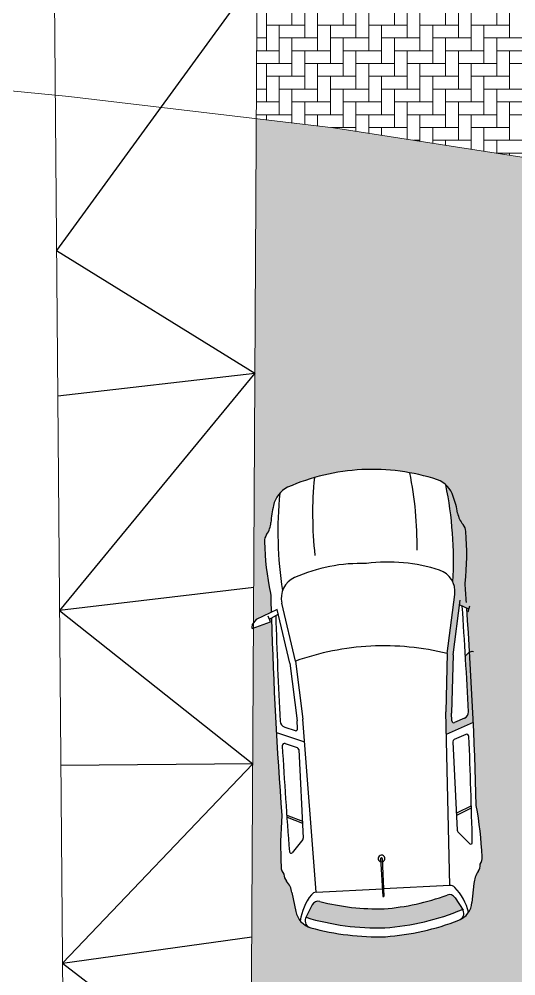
# Model space of a CAD drawing. Header units: millimetres. Extents: x 348 to 2201, y 118 to 1049.
# Drawn here: x 858.1 to 862.05, y 527.81 to 535.41 of the extents above; entities that cross this region are included whole.
import ezdxf

# ---------------------------------------------------------------- set-up
doc = ezdxf.new("R2010")
doc.units = ezdxf.units.MM
for name, color, linetype, lineweight in [('206_MURO_E_MURO_ARRIMO', 7, 'Continuous', 18), ('604_CURVA_INTERM', 7, 'Continuous', 18), ('mur vue', 7, 'Continuous', 13)]:
    doc.layers.add(name, color=color, linetype=linetype, lineweight=lineweight)
pattern_1 = [(90, (873.6792503030633, 706.858851282168), (-0.1016, 0.1016), [0.3048, -0.1016]), (179.9999999999999, (873.6792503032962, 706.9604512129536), (-0.1016, 0.1016), [0.3048000000000001, -0.1016])]

msp = doc.modelspace()

# ---------------------------------------------------------------- hatches: boundary and pattern name
at = {"layer": 'mur vue'}
h = msp.add_hatch(dxfattribs=at)
h.set_pattern_fill('AR-HBONE', color=256, scale=0.001, angle=63.03736523154794)
h.set_pattern_definition(pattern_1)
h.paths.add_polyline_path([(862.7744218696503, 539.4600681786048), (860.0167666483799, 540.3795367956716), (860.0160465125123, 540.2492721893448), (860.0206792716531, 540.2459460517946), (860.027815592814, 540.2474693639758), (860.0288065717218, 540.2311751863542), (860.033295727208, 540.2101446671966), (860.0503201965371, 540.1763333019423), (860.0386157856451, 540.1823978538248), (860.0253328067379, 540.1735696431804), (860.0360173297709, 540.1412546534646), (860.0407748768234, 540.1422701955396), (860.0425418916752, 540.1271793872672), (860.0511269959284, 540.1107586112428), (860.0417147645389, 540.0867923081476), (860.047924557341, 540.0881178446668), (860.0294019930193, 540.0147380542564), (860.0249895712955, 540.016009229477), (860.0146277736535, 539.9926379073966), (859.984904138943, 534.6159600683111), (860.5984593297949, 534.5434688453186), (862.6527518333064, 534.2211060163188), (862.7452988043556, 534.1920265837196), (862.7463972280862, 534.3907192538115), (862.7308043945709, 534.3894617280546), (862.7464511339681, 534.4004703315529), (862.7465902095323, 534.4256275224122), (862.7443992841186, 534.4260395274121), (862.7412636274134, 534.4253701914656), (862.7466246510053, 534.4318576224703), (862.7469206295104, 534.4853968622717), (862.7366052170878, 534.4978238486308), (862.7470147443132, 534.502421206105), (862.7477323260287, 534.6322237609509), (862.7266061642335, 534.6562187385368), (862.7369352130813, 534.6741799379322), (862.7263113498816, 534.6908485249239), (862.7266413114162, 534.7224041691604), (862.7482563730923, 534.7270181013826), (862.7496036201378, 534.9707202289808)])
h.paths.add_polyline_path([(862.7335114861967, 534.7731051754761), (862.735890260305, 534.7736129465136), (862.7396322662139, 534.779386037271), (862.727756914323, 534.7768511290285)], flags=16)
h.paths.add_polyline_path([(862.7325560055801, 534.8538470419678), (862.743749060774, 534.8498893736485), (862.7348533162044, 534.8457020253497), (862.730873957848, 534.8343572563115), (862.7308995871467, 534.8346542196903), (862.7208602455107, 534.8284007518175), (862.7182542368432, 534.799298636857), (862.7152900382539, 534.8055055982056), (862.7095076803712, 534.8024059294346), (862.7121387623379, 534.8388053032193), (862.7198606236966, 534.8386447590399), (862.7317260127643, 534.8442299601245)], flags=16)
h.paths.add_polyline_path([(862.7100542472804, 534.71722424427), (862.7114319162106, 534.7163312651771), (862.720698707843, 534.7221929219174), (862.7090546250006, 534.7274682524237)], flags=16)
h.paths.add_polyline_path([(862.6546281849628, 534.6567238050136), (862.6752262035047, 534.6611206394243), (862.673662523845, 534.6562647449407), (862.6555514052639, 534.6523987625349)], flags=16)
h.paths.add_polyline_path([(862.6810718671081, 534.6233384686145), (862.6792788646312, 534.619518880974), (862.6797830505425, 534.5987272339496), (862.6683757490141, 534.5962922417182), (862.6747467295395, 534.6098641848746), (862.6644885247701, 534.6165133577394), (862.6512581306638, 534.6156628721017), (862.6610246115492, 534.6307303973097), (862.6581517619675, 534.6206207249868), (862.6639904553199, 534.6168361960533)], flags=16)
h.paths.add_polyline_path([(862.6752751724457, 534.5716497826013), (862.6805721466558, 534.5468348472002), (862.6762471034785, 534.5459116280633), (862.6743273899087, 534.5644381970721)], flags=16)
h.paths.add_polyline_path([(862.7223436451645, 534.5118868595544), (862.7232754140755, 534.512821551654), (862.720018932469, 534.5113906285349)], flags=16)
h = msp.add_hatch(dxfattribs=at)
h.set_pattern_fill('AR-HBONE', color=256, scale=0.001, angle=63.03736523154794)
h.set_pattern_definition(pattern_1)
edge = h.paths.add_edge_path()
edge.add_line((862.731796013763, 531.7495207155678), (862.7452988042464, 534.1920265823692))
edge.add_line((862.7452988043556, 534.1920265818569), (862.6527518330336, 534.2211060144532))
edge.add_line((862.6527518328407, 534.2211060153875), (860.5984593297267, 534.5434688457619))
edge.add_line((860.5984593300277, 534.5434688453186), (859.9849041393354, 534.6159600676742))
edge.add_line((859.9849041394086, 534.6159600673798), (859.9627786363376, 530.6137004231362))
edge.add_line((859.9627786361275, 530.6137004227), (859.9835664128673, 530.6395362853425))
edge.add_line((859.983566413041, 530.6395362860146), (860.1027693973206, 530.6962612521977))
edge.add_arc((896.7204648620577, 531.8173711693469), 36.63485374098352, 181.5125463425418, 181.7536550666932, ccw=False)
edge.add_arc((861.8750787608919, 531.2627904417548), 1.823943400101984, 180.1831136456277, 193.0686568856648, ccw=False)
edge.add_arc((860.1371020203119, 531.2651178056929), 0.08634346833615349, 144.2074149737766, 185.4206107794907, ccw=False)
edge.add_arc((859.9230125468353, 531.4194818905178), 0.1775932163949506, 324.2074145188828, 356.9050264323074)
edge.add_arc((860.7564224885905, 531.3744193532127), 0.6570341036798102, 164.9476130737098, 176.9050268015723, ccw=False)
edge.add_arc((860.3216198178602, 531.5057211231995), 0.2035243718763233, 115.69392395617979, 168.8574065350207, ccw=False)
edge.add_arc((860.9062567712867, 530.1707218664321), 1.660813715919691, 92.8944881603831, 113.90049029420001, ccw=False)
edge.add_arc((860.9062567715196, 530.1707218664321), 1.660813715868343, 71.88848590610922, 92.89448816813649, ccw=False)
edge.add_arc((861.3532576163893, 531.5578821424949), 0.2035243706268962, 48.23648690428922, 70.09505218762712, ccw=False)
edge.add_arc((858.5640358336864, 531.1085782835814), 2.985913411290252, 356.7207909603995, 371.61393753431275, ccw=False)
edge.add_arc((861.3845225326845, 530.8618380355272), 0.1775932180836418, -7.275590183838915, 25.316025807215624, ccw=False)
edge.add_line((861.5606858561409, 530.8393472714904), (861.5007678546835, 530.370027770332))
edge.add_line((861.5007678548468, 530.37002777053), (861.488611067673, 529.9070809052678))
edge.add_line((861.4886110677512, 529.9070809048224), (861.492875932191, 529.7269977254839))
edge.add_line((861.4928759323561, 529.726997724976), (861.7073288301285, 529.8232580237068))
edge.add_arc((825.1086071148643, 528.1965776600498), 36.63485389875229, 362.5449145475272, 363.4215081056007)
edge.add_line((861.6781591934746, 530.3829858882907), (861.6742388246212, 530.3819605488156))
edge.add_line((861.6742388246244, 530.3819605487022), (861.644766729984, 530.3528875183961))
edge.add_arc((825.1086071241775, 528.1965777764651), 36.59973538776704, 362.68022720863144, 363.37759364281646, ccw=False)
edge.add_arc((861.6150853513868, 529.9055533746812), 0.05327796495794711, 294.1736201714201, 362.6802283558903, ccw=False)
edge.add_line((861.6369028397498, 529.8569474222693), (861.5588839719153, 529.821927519658))
edge.add_arc((861.5523387250619, 529.8365093052942), 0.01598338950474708, 181.3870519173288, 294.1736203639418, ccw=False)
edge.add_line((861.5363600192254, 529.8361224078196), (861.534886614791, 529.8969732556745))
edge.add_line((861.5348866145255, 529.8969732553321), (861.5470434024305, 530.3599201198531))
edge.add_line((861.5470434025524, 530.3599201201084), (861.5976092401452, 530.7559869634233))
edge.add_line((861.597609240202, 530.7559869627091), (861.6557451856547, 530.7301954291236))
edge.add_arc((825.108607097402, 528.1965776535305), 36.63485391647461, 361.51254643613083, 363.96566545149926, ccw=False)
edge.add_arc((858.5857509324455, 528.5922209399375), 3.196425977703221, 362.95474459235703, 370.29702584254284, ccw=False)
edge.add_arc((861.6919701128395, 528.7488310823771), 0.08634346856336195, 324.20741334004924, 365.4206108132383, ccw=False)
edge.add_arc((861.6760493639053, 528.6901763186413), 0.08634346951839719, 324.2074151702989, 365.4206046220995, ccw=False)
edge.add_arc((861.8901388392446, 528.5358122338164), 0.1775932168415424, 144.2074147159608, 176.9050203355423)
edge.add_line((861.71280465891, 528.545400724988), (861.6963304085534, 528.3939774373825))
edge.add_arc((861.5342394505756, 528.4049878337044), 0.1624644809592086, 291.2399801692534, 356.11402375261906, ccw=False)
edge.add_arc((860.8665691049432, 530.1227870055097), 2.005455986020536, 274.0961602729911, 291.23999600465345, ccw=False)
edge.add_arc((860.9505769825669, 530.1270345600876), 2.005455986613325, 254.5542668566647, 271.69281720670745, ccw=False)
edge.add_arc((860.4284076186491, 528.2490627609748), 0.05633220195387556, 159.5412817611513, 257.7683121978786, ccw=False)
edge.add_line((860.3756286125758, 528.2687526906464), (860.4280229636329, 528.3743025689157))
edge.add_arc((860.4757448230998, 528.3506136324811), 0.05327796525678381, 75.50804699974901, 153.6003856953114, ccw=False)
edge.add_arc((860.9504655663518, 530.1872887287843), 1.843755295561329, 255.5080631150695, 271.4962912295097)
edge.add_arc((860.8606021642813, 530.1827451048973), 1.843755295473272, 274.2926940652022, 290.2809210319202)
edge.add_arc((861.5181581320835, 528.403319539744), 0.05327796545910871, 32.18851249308608, 110.28091337188019, ccw=False)
edge.add_line((861.563247273782, 528.4317010643515), (861.6215908603335, 528.3390118114644))
edge.add_arc((860.8685103590728, 530.1484865809414), 1.959930913306259, 274.02944090027836, 292.59646047266574, ccw=False)
edge.add_arc((860.9460534421855, 530.15240726551), 1.959930913286724, 253.19251591321222, 271.75953551494376, ccw=False)
edge.add_line((860.3793260095304, 528.2762011990505), (860.3756286122102, 528.2687526902823))
edge.add_arc((860.4284076191148, 528.2490627600434), 0.05633220149121138, 159.5412809460794, 257.7683099646312)
edge.add_arc((860.4595772941725, 528.3506513370755), 0.162464479585833, 189.6749069915175, 254.61423613351832, ccw=False)
edge.add_line((860.2994235191622, 528.3233479347634), (860.2677599976623, 528.4723372768331))
edge.add_arc((860.0922973394522, 528.4449109046343), 0.1775932158453988, 368.8839524127642, 401.5815618905163)
edge.add_arc((860.2897250690626, 528.6200818636078), 0.08634346832781346, 180.3683707607947, 221.5815618189918, ccw=False)
edge.add_arc((860.2680565161759, 528.6767332137185), 0.08634346759805474, 182.8345000765576, 221.4942949612409, ccw=False)
edge.add_arc((863.3741436590103, 528.8343286311808), 3.196425985173967, 175.4919505044729, 182.9026673300849, ccw=False)
edge.add_arc((896.720465012932, 531.8173712280202), 36.6348538930883, 181.8233109276948, 184.276429941803, ccw=False)
edge.add_line((860.1041594160383, 530.651745128687), (860.0883956869543, 530.6427488968975))
edge.add_line((860.0883956869261, 530.6427488972056), (860.0967252443606, 530.6224216005824))
edge.add_line((860.096725244181, 530.6224216010976), (859.9625459384738, 530.5716079827819))
edge.add_line((859.9625459384301, 530.5716079820502), (859.9186213452758, 522.6261331901769))
edge.add_line((859.9186213455291, 522.6261331907097), (859.9133502285522, 521.6726461668429))
edge.add_line((859.9133502283262, 521.6726461660671), (858.491142482555, 522.5241173430304))
edge.add_line((858.4911424823699, 522.5241173433694), (859.8943480979024, 521.6436563243199))
edge.add_line((859.8943480983039, 521.6436563239056), (859.3992061519889, 518.3705956054214))
edge.add_line((859.3992061518261, 518.3705956053543), (861.5488391151539, 518.0344003656028))
edge.add_line((861.548839115178, 518.0344003655571), (862.1135713882995, 521.6452995188138))
edge.add_line((862.1135713882873, 521.6452995196539), (862.1162182360968, 521.6453198311285))
edge.add_line((862.1162182361481, 521.645319830868), (862.1338383213383, 521.97654089559))
edge.add_line((862.1338383214211, 521.9765408954206), (862.7317960140599, 531.7495207151405))
h.paths.add_polyline_path([(860.0326962052973, 525.5084252611357), (860.0317845257127, 525.512696240339), (860.0250512143725, 525.5170246486175), (860.0153075797612, 525.514944781791), (860.0174762700813, 525.4907822602052), (860.0222756186163, 525.4891864417675), (860.031026981877, 525.5023611572194)], flags=16)
h.paths.add_polyline_path([(859.9760761690454, 525.9352102580103), (859.9736973958684, 525.9347024860415), (859.9742051666731, 525.9323237130973)], flags=16)
h.paths.add_polyline_path([(860.0468749842735, 525.7883747399408), (860.0398393968248, 525.7824073436293), (860.0429986432323, 525.7787291791844), (860.0460486287379, 525.7784758044961), (860.0390671043319, 525.7725199482027), (860.0466946511192, 525.7653865239206), (860.0534379786009, 525.767956475969), (860.0551096688619, 525.7678045763257), (860.0547159333842, 525.7630288379821), (860.053044243356, 525.7631807376254), (860.0478863097856, 525.7587446721825), (860.0469621169509, 525.747185586262), (860.0500673007814, 525.7434958808678), (860.0570992497856, 525.7497451345059), (860.0513441205153, 525.7420161117423), (860.058176279174, 525.7338182304609), (860.0556409623136, 525.7316845564726), (860.0635218847206, 525.7276011167648), (860.0665718697605, 525.7273477420765), (860.0422657249624, 525.7111932498026), (860.0454656305851, 525.6993833121467), (860.049991503231, 525.6964497289243), (860.0533010047989, 525.702130494881), (860.0702097612561, 525.6697890258017), (860.0635271476244, 525.6658753987956), (860.0563833188394, 525.6548540464225), (860.0607008541597, 525.6462792272303), (860.0559433064086, 525.6452636842239), (860.0520657830534, 525.6634288665462), (860.0573289455974, 525.6739922475624), (860.0418916839303, 525.7048413644168), (860.0397829642648, 525.7030667068991), (860.0398941709323, 525.7029946253258), (860.0404384963808, 525.7099553153473), (860.0300249160396, 525.7221438952345), (860.0301547000313, 525.7221178526613), (860.0464539519639, 525.7207384745213), (860.0483671779407, 525.7223312549847), (860.0360964658798, 525.736387252118), (860.0263494303113, 525.738885298613), (860.0278834163805, 525.7571617208976), (860.0194826353004, 525.7559601806659), (860.0355977533513, 525.789302570987)], flags=16)
h.paths.add_polyline_path([(860.0054194381123, 525.8429504281464), (860.0048042962921, 525.8355816223282), (859.9835153216159, 525.8258931816179), (859.984168889107, 525.8248760795775)], flags=16)
h.paths.add_polyline_path([(860.010678303534, 525.8618201559964), (859.9984671181196, 525.8422214903492), (859.9873326177371, 525.8493753199089), (859.9925671849528, 525.8579541726592)], flags=16)
h.paths.add_polyline_path([(859.9609966346657, 525.9761950469199), (859.9591296644544, 525.9637563994709), (859.9509237386414, 525.9669790940914), (859.9287744063081, 525.9566091860268), (859.9291805013677, 525.954706737082), (859.917211365992, 525.9546389777768), (859.9162996864075, 525.9589099579114), (859.9354697280692, 525.9630019769627), (859.9471024336422, 525.9732292036149)], flags=16)
h.paths.add_polyline_path([(860.0147792872635, 525.8137436763006), (860.004328575324, 525.8052384445998), (859.9909970647318, 525.8107586207423), (860.005054080732, 525.8145505890805)], flags=16)
h.paths.add_polyline_path([(859.9053723664151, 525.9849445039961), (859.9060282868927, 525.9818716871175), (859.9043074227998, 525.983313198443), (859.8955938041804, 525.9699654674712), (859.8832292290067, 525.9788873253945), (859.8917946441693, 525.9842033956754), (859.8900174462365, 525.9925291037741), (859.884167212866, 525.9963676950517), (859.8834494467487, 526.0066153409514), (859.8868554179685, 526.0073423769879), (859.8869030651299, 525.9957905730787), (859.8897173997143, 525.9939347433481), (859.896946783982, 526.0008479303303), (859.8997374846263, 526.0047221614602), (859.8969705604145, 525.9949609956327), (859.9114066442603, 525.9865809094715), (859.9056365830952, 525.9853492372292)], flags=17)
h.paths.add_polyline_path([(859.9338869036769, 526.0033631252679), (859.9214948114136, 525.995743597168), (859.9119256531017, 525.9937009729999), (859.9195675899869, 526.0047721250537)], flags=17)
h.paths.add_polyline_path([(859.9383322653489, 525.9269273711923), (859.9373729420954, 525.9197698461446), (859.9293174337258, 525.9130194739062), (859.9197811350355, 525.9134710265878), (859.9106444812974, 525.9115207244265), (859.9244921271352, 525.923973066974)], flags=16)
h.paths.add_polyline_path([(860.0708667457698, 525.6314913046169), (860.065624038562, 525.6174328692812), (860.0565113288944, 525.621417735945), (860.044273802418, 525.5993039126131), (860.0525541222783, 525.6362440998289), (860.0605474243534, 525.6292885525706)], flags=16)
h.paths.add_polyline_path([(860.0018332252407, 525.684215026218), (860.0010821033397, 525.6818889828953), (860.0045010893268, 525.6836463690358)], flags=16)
h.paths.add_polyline_path([(859.8015041515359, 526.0022940246943), (859.8076476646715, 525.9933741337243), (859.7897527980281, 525.9895543113905)], flags=17)
h.paths.add_polyline_path([(859.8626464375889, 526.016419404428), (859.8591771343386, 526.0088391539264), (859.8616929080931, 525.9970534120309), (859.8665942224802, 525.9894511012915), (859.8652357644064, 525.9804560581777), (859.8705120157579, 525.9649911925751), (859.8653311462735, 525.9545873229015), (859.8646960857918, 525.942468163799), (859.8363038647117, 525.9413216190967), (859.8341450687626, 525.9388861435089), (859.8312585240824, 525.9407571463469), (859.7791985553818, 525.906160955559), (859.7808395841753, 525.9039360883269), (859.7645288753451, 525.9074852739084), (859.7574115864595, 525.9045878111008), (859.7590180678421, 525.8952081857803), (859.7431749791035, 525.8836300040218), (859.750011369692, 525.8915898318025), (859.7534823868086, 525.9208765898454), (859.7387743812183, 525.9323907552841), (859.7653078978078, 525.943056343365), (859.7651668310759, 525.9481475635055), (859.7650917150208, 525.9483352147597), (859.753362708831, 525.9634459188762), (859.7777650422545, 525.9645931071225), (859.779864314351, 525.9694115987602), (859.7584858954547, 525.9853749398696), (859.761312760053, 525.9798536470714), (859.778632751772, 525.9841847356963), (859.7881507436873, 525.9801115861717), (859.7816792615818, 525.9648812173489), (859.7874031778088, 525.9624288233551), (859.7621522151062, 525.962352258395), (859.7616922507191, 525.956827539261), (859.7642354849854, 525.9504741935614), (859.7674081489572, 525.9491164770532), (859.7719269894192, 525.9509854868609), (859.7695224011445, 525.9373580787885), (859.8035053004173, 525.9272579795304), (859.8394374629611, 525.9568699954632), (859.8229706039315, 525.9687314604032), (859.827262816591, 525.9705980673987), (859.8247585826216, 525.9823297478813), (859.8503043003043, 525.9877827132675), (859.8472730234394, 525.9835744968238), (859.8504558607133, 525.9755488347816), (859.8524318617897, 525.974500943217), (859.8568962450267, 525.98562866101), (859.8488890054764, 525.991098296139), (859.8537905510643, 525.9935577365193), (859.8508606949949, 526.0139036311391)], flags=17)

# ---------------------------------------------------------------- linework, layer by layer
for p, q in [((859.9912036313804, 535.7554687794852), (858.3997241257352, 533.5675852263901)), ((858.3997241257352, 533.5675852263901), (859.9737351938279, 532.595620830785)), ((858.4092514304107, 532.4166731892708), (859.9737351938279, 532.5956208317164)), ((859.9737351938279, 532.595620830785), (858.4233638156334, 530.7118768591988)), ((859.9643283708615, 530.894030332807), (858.4233638158662, 530.7118768591988)), ((858.4233638156334, 530.7118768591988), (859.9565934325697, 529.4948652547407)), ((859.9565934328025, 529.4948652538094), (858.4335426638031, 529.4822573664221)), ((859.9565934325697, 529.4948652547407), (858.4465338002087, 527.9129095703918)), ((858.4465338004416, 527.9129095703918), (859.9490063997114, 528.1224545429084)), ((858.4465338002087, 527.9129095703918), (859.9414749039465, 526.7600900710183))]:
    msp.add_line(p, q)
at = {"linetype": 'ByBlock'}
for p, q in [((861.5007678548468, 530.37002777053), (861.5606858552096, 530.8393472705591)), ((860.2946746508719, 530.3090460461187), (860.187724368287, 530.7699284574571)), ((861.5470434025524, 530.3599201201084), (861.6022853219079, 530.7926132923546)), ((861.6723359239882, 530.7228350846651), (861.5976092390379, 530.7559869636405)), ((861.6660991565918, 530.7017712940085), (861.6798277714884, 530.7481377248275)), ((860.1510508708784, 530.7192368919584), (859.983566413041, 530.6395362860146)), ((860.096725244181, 530.6224216010976), (860.0783898994455, 530.6671668330762)), ((860.0883956864604, 530.6427488972056), (860.1593974156899, 530.6832690064418)), ((860.2496546081861, 530.2943223652053), (860.1510508708784, 530.7192368919584)), ((859.9527544517664, 530.6012419744018), (859.9490070199722, 530.5772234762642)), ((859.9490070199722, 530.5772234762642), (859.9514874276833, 530.5674201308373)), ((859.9514874276833, 530.5674201308373), (860.096725244181, 530.6224216010976)), ((859.983566413041, 530.6395362860146), (859.9527544517664, 530.6012419744018)), ((861.5007678548468, 530.37002777053), (861.4886110677512, 529.9070809048224)), ((861.5470434025524, 530.3599201201084), (861.5348866145255, 529.8969732553321)), ((861.6392476541118, 530.3474431729499), (861.6742388246244, 530.3819605487022)), ((861.6742388246244, 530.3819605487022), (861.6977568465413, 530.388111490998)), ((861.6977568465413, 530.388111490998), (861.7077603837138, 530.3866325479555)), ((860.2496546081861, 530.2943223652053), (860.308444480052, 529.8349626625511)), ((860.2946746508719, 530.3090460461187), (860.353464522505, 529.8496863406706)), ((861.5212418009655, 528.5292537345174), (861.4886110677512, 529.9070809048224)), ((861.5363600187598, 529.836122408751), (861.5348866145255, 529.8969732553321)), ((860.3131163030525, 529.7742735317531), (860.308444480052, 529.8349626625511)), ((860.4599745751952, 528.4755946092862), (860.353464522505, 529.8496863406706)), ((861.7073288283905, 529.8232580239508), (861.492970458105, 529.7270401551011)), ((861.636902839517, 529.8569474222693), (861.5588839714078, 529.8219275197569)), ((860.1443169758318, 529.7442300052005), (860.3672871518543, 529.6701240653726)), ((860.2109857242217, 529.7848510996062), (860.2921389845328, 529.757879159655)), ((861.5447860035242, 529.6694737274754), (861.5802968550602, 528.9671420550528)), ((861.6470232141332, 529.7277661657515), (861.5552501728421, 529.6865725026089)), ((860.2139468159189, 529.6553078603554), (860.3094068196265, 529.6235809570733)), ((860.3215422894468, 529.6076248504776), (860.357053139353, 528.905293178055)), ((861.6921083611564, 529.1616346791941), (861.5734635983722, 529.1022898138124)), ((861.6912314864935, 529.1438083362389), (861.574321061013, 529.0853309698957)), ((860.2261943813542, 529.0875160622033), (860.3502198833635, 529.0404409386772)), ((860.2288648380095, 529.0698690770748), (860.3510773455387, 529.0234820928979)), ((861.5853753307497, 528.955582370292), (861.6794582762418, 528.8599758811849)), ((860.3531665300147, 528.8932802055585), (860.2692067321518, 528.788671632539)), ((860.9717949222436, 528.7429014800671), (860.9901570168918, 528.4405296270359)), ((860.9850697914267, 528.7435726758647), (860.9973000433424, 528.440890787411)), ((861.5199738436972, 528.529189624134), (860.994805133309, 528.5026363751474)), ((861.7128046570474, 528.5454007063615), (861.6963304098358, 528.3939774495173)), ((860.2677599995991, 528.4723372685346), (860.2994235214906, 528.3233479263815)), ((860.4612425322307, 528.4756587196696), (860.9864112414548, 528.5022119695875)), ((860.428022964265, 528.3743025681558), (860.3756286102475, 528.2687526859897)), ((860.9901570168918, 528.4405296270359), (860.9973000433424, 528.440890787411)), ((861.5632472735492, 528.4317010643515), (861.626020696353, 528.3319742216352))]:
    msp.add_line(p, q, dxfattribs=at)
for centre, radius, start, end in [((860.9062567717524, 530.1707218664321), 1.660813716025361, 92.89448818246431, 113.9004905174206), ((860.9062567717524, 530.1707218664321), 1.660813716025361, 71.88848583352897, 92.89448818246431), ((858.2757692137861, 531.2191851653713), 2.985913411481234, 359.4385305742334, 11.30815734030831), ((863.4175760693511, 531.4791619593832), 2.985913411481234, 174.4808189874246, 186.3504457807286), ((861.3532576145267, 531.5578821424949), 0.2035243722530579, 16.93156660199703, 70.0950512542823), ((860.321619818093, 531.5057211222681), 0.2035243722530579, 115.693925107847, 168.8574097668181), ((863.1419359197503, 531.3400431780699), 2.985913411481234, 174.1750388524133, 189.0681854846201), ((858.5640358339192, 531.1085782826501), 2.985913411481234, 356.7207909529917, 11.61393755564025), ((860.9339161185676, 531.3833936725366), 0.6570341016002179, 8.883949727603191, 20.84136236513054), ((860.7564224867278, 531.3744193522814), 0.6570341016002179, 164.9476139742121, 176.905026641676), ((861.7585305530706, 531.5122881943914), 0.1775932176769526, 188.8839497276032, 221.5815617159124), ((859.9230125449726, 531.4194818895865), 0.1775932176769526, 324.2074147060135, 356.905026641676), ((861.5611028204335, 531.337117235418), 0.08634346843767046, 0.3683712350167046, 41.58156171591238), ((859.8322242816107, 531.1595009204555), 1.823943396678061, 352.7203193631308, 5.605863032111775), ((860.1371020203119, 531.2651178047615), 0.08634346843767046, 144.2074147060136, 185.4206050950884), ((861.8750787576323, 531.2627904408234), 1.823943396678061, 180.183113361125, 193.0686569651468), ((860.8200800913514, 529.7757964565042), 1.309290799261194, 88.25034211636962, 113.947720253909), ((861.031828069234, 529.7865027238238), 1.309290799261194, 71.8412561603577, 97.53863430242106), ((860.3607207537757, 530.8100732157561), 0.1775932176769526, 113.947720253909, 193.0645666557546), ((861.3845225331502, 530.8618380355272), 0.1775932176769526, 352.7244097679261, 71.8412561603577), ((825.1086071064824, 528.1965776563245), 36.6348539070765, 4.035321221888731, 4.276429952825969), ((896.7204650264362, 531.8173712317455), 36.6348539070765, 181.5125464183667, 181.7536551723746), ((825.1086071064824, 528.1965776563245), 36.59973541227522, 2.680227421239828, 3.994765513839086), ((825.1086071064824, 528.1965776563245), 36.6348539070765, 1.51254641836667, 3.965665474857952), ((896.7204650264362, 531.8173712317455), 36.59973541227522, 181.7942108220321, 183.1087490086265), ((896.7204650264362, 531.8173712317455), 36.6348539070765, 181.82331093501, 184.276429952826), ((860.9991482075898, 528.3335201221141), 2.097375900764807, 92.89448818246431, 109.6262604700677), ((860.9991482075898, 528.3335201221141), 2.097375900764807, 76.16271593500541, 92.89448818246431), ((861.615085351154, 529.9055533756125), 0.05327796530308578, 294.1736202914656, 2.680227421239828), ((860.2277893115429, 529.8354097895879), 0.05327796530308578, 183.1087490086265, 251.6153561149033), ((861.5523387252947, 529.8365093052942), 0.01598338959092575, 181.3870524533637, 294.1736202914656), ((860.2971800618002, 529.7730467666495), 0.01598338959092575, 251.6153561149033, 4.401923985147073), ((861.5625226687303, 529.670370516609), 0.01775932176769526, 114.1736202914656, 182.8944882084483), ((861.6542957109527, 529.7115641816142), 0.01775932176769526, 2.506329110693591, 114.1736202914656), ((824.0411115543579, 528.0651742604184), 37.66695881136372, 1.22442664153458, 2.506329110693591), ((860.2083456177393, 529.6384549646261), 0.01775932176769526, 71.61535611490335, 183.2826472797964), ((897.7957704818004, 531.7943107879344), 37.66695881136372, 183.2826472797964, 184.5645497283483), ((860.3038056233095, 529.606728061344), 0.01775932176769526, 2.894488208448287, 71.61535611490335), ((858.5857509291859, 528.5922209390062), 3.196425981229252, 2.95474444866322, 10.29702590507715), ((863.3741436555179, 528.8343286283869), 3.196425981229252, 175.4919504456376, 182.8342319137754), ((861.5980335193349, 528.9680388451177), 0.01775932176769526, 182.8944882084483, 224.5398227827408), ((860.3393164753111, 528.9043963870588), 0.01775932176769526, 321.2491536670322, 2.894488208448287), ((861.6870404243132, 528.8698274728465), 0.01243152523738668, 232.4167914997186, 1.100823999957496), ((860.2606695737818, 528.7977082079831), 0.01243152523738668, 184.6881523742844, 313.3721848729503), ((860.9784323571844, 528.7432370793629), 0.0268300977713801, 286.6547674627381, 259.134208870856), ((861.6919701130723, 528.7488310823771), 0.08634346843767046, 324.2074147060135, 5.420605095088407), ((860.9784323571844, 528.7432370793629), 0.006645913714221297, 2.894488208448287, 182.8944882084483), ((861.6760493650695, 528.6901763186413), 0.08634346843767046, 324.2074147060135, 5.420605095088407), ((860.2679693110881, 528.6768316517207), 0.08634346843767046, 180.3683712350167, 221.5815617159124), ((860.2897250690626, 528.6200818636078), 0.08634346843767046, 180.3683712350167, 221.5815617159124), ((861.8901388404088, 528.5358122338164), 0.1775932176769526, 144.2074147060136, 176.905026641676), ((860.0922973375896, 528.4449109055656), 0.1775932176769526, 8.883949727603191, 41.58156171591238), ((861.522664212262, 528.4759796292144), 0.05327796530308578, 43.87488762868875, 92.89448818246431), ((860.7659467874223, 528.1857594896662), 0.4369890298631891, 141.9140888383216, 171.7785539360562), ((860.4639329026581, 528.4224487256813), 0.05327796530308578, 92.89448818246431, 141.9140888383216), ((860.8606024236547, 530.1827451244551), 1.843755295789331, 274.2926855697823, 290.2835793379879), ((861.5181581320835, 528.403319539744), 0.05327796530308578, 32.18851261620584, 110.1886471266618), ((861.2460641899274, 528.2100348828915), 0.4369890298631891, 14.01042242616279, 43.87488762868875), ((860.4757448552305, 528.3506136967424), 0.05327796530308578, 75.60032925010862, 153.6004637429576), ((860.950465566119, 530.1872887287843), 1.843755295789331, 255.5053969076256, 271.4962907943828), ((861.5342394442891, 528.4049877266023), 0.1624644799295758, 291.174746170865, 356.1140662673919), ((860.4595772941725, 528.3506513370755), 0.1624644799295758, 189.6749100710998, 254.6142301226472), ((860.8685103590728, 530.1484865809414), 1.959930913753104, 274.029440974823, 292.5964604586546), ((861.5754968774168, 528.307061163019), 0.05633220085800476, 288.0206835959471, 26.24769055406135), ((860.4284076188819, 528.2490627600434), 0.05633220085800476, 159.5412857765298, 257.7682928168705), ((860.9460534438153, 530.1524072664413), 1.959930913753104, 253.1925158296667, 271.7595355269237), ((860.8665691049432, 530.1227870055097), 2.005455985848516, 274.0961597091795, 291.2347101019386), ((860.950576982334, 530.1270345591563), 2.005455985848516, 254.554266379749, 271.6928166394435)]:
    msp.add_arc(centre, radius, start, end, dxfattribs=at)
at = {"layer": '206_MURO_E_MURO_ARRIMO'}
for points in [[(858.4911424788775, 522.5241173443007), (858.2559188775381, 550.9394648245159), (858.8184750027617, 553.0374175340492), (859.2224636544602, 553.7391848734203), (862.0626534657681, 557.105935540292), (862.6551223246975, 558.0126067290637), (863.0570527712011, 559.4489734165925), (863.2189059156121, 561.4632534917998), (863.0024663911795, 580.9153464420322), (866.9460759576073, 603.8758117018822), (866.7486385212874, 615.7542245111051), (866.7294885445049, 706.6886717968246)], [(859.9186213455291, 522.6261331907097), (860.0755027361342, 551.0042476637843), (860.5216240804771, 552.580648416895), (860.7101208654826, 552.8978746442679)]]:
    msp.add_lwpolyline(points, dxfattribs=at)
at = {"layer": '604_CURVA_INTERM', "elevation": 729, "flags": 128}
msp.add_lwpolyline([(844.9351725039201, 527.2393179417211), (845.0689141737425, 528.4517161764759), (845.1819000701548, 529.7166737432215), (845.3139271206351, 530.8693200994837), (845.4222063530365, 532.0564649740788), (845.5902622697072, 533.387070114966), (846.0243665400089, 534.5780822087634), (846.9790023771243, 535.1730880506891), (848.117521010678, 535.2939061748418), (850.437574503118, 535.2386051316369), (852.5699903470127, 535.1243396357256), (853.6400476234162, 535.1151436439338), (856.0832982241304, 535.0427048897925), (857.1645221620461, 534.9197735015857), (858.4975114223676, 534.7916947326246), (860.5984593300277, 534.5434688453186), (862.6527518328407, 534.2211060153875), (863.725767002547, 533.8839510365012), (864.690056632146, 533.6084731968674), (864.7774434719363, 533.4640981631908), (864.8838118124881, 532.314523275252), (864.3631317982113, 528.9541840471882), (864.1632049115037, 527.734195405859)], dxfattribs=at)

doc.saveas('drawing.dxf')
